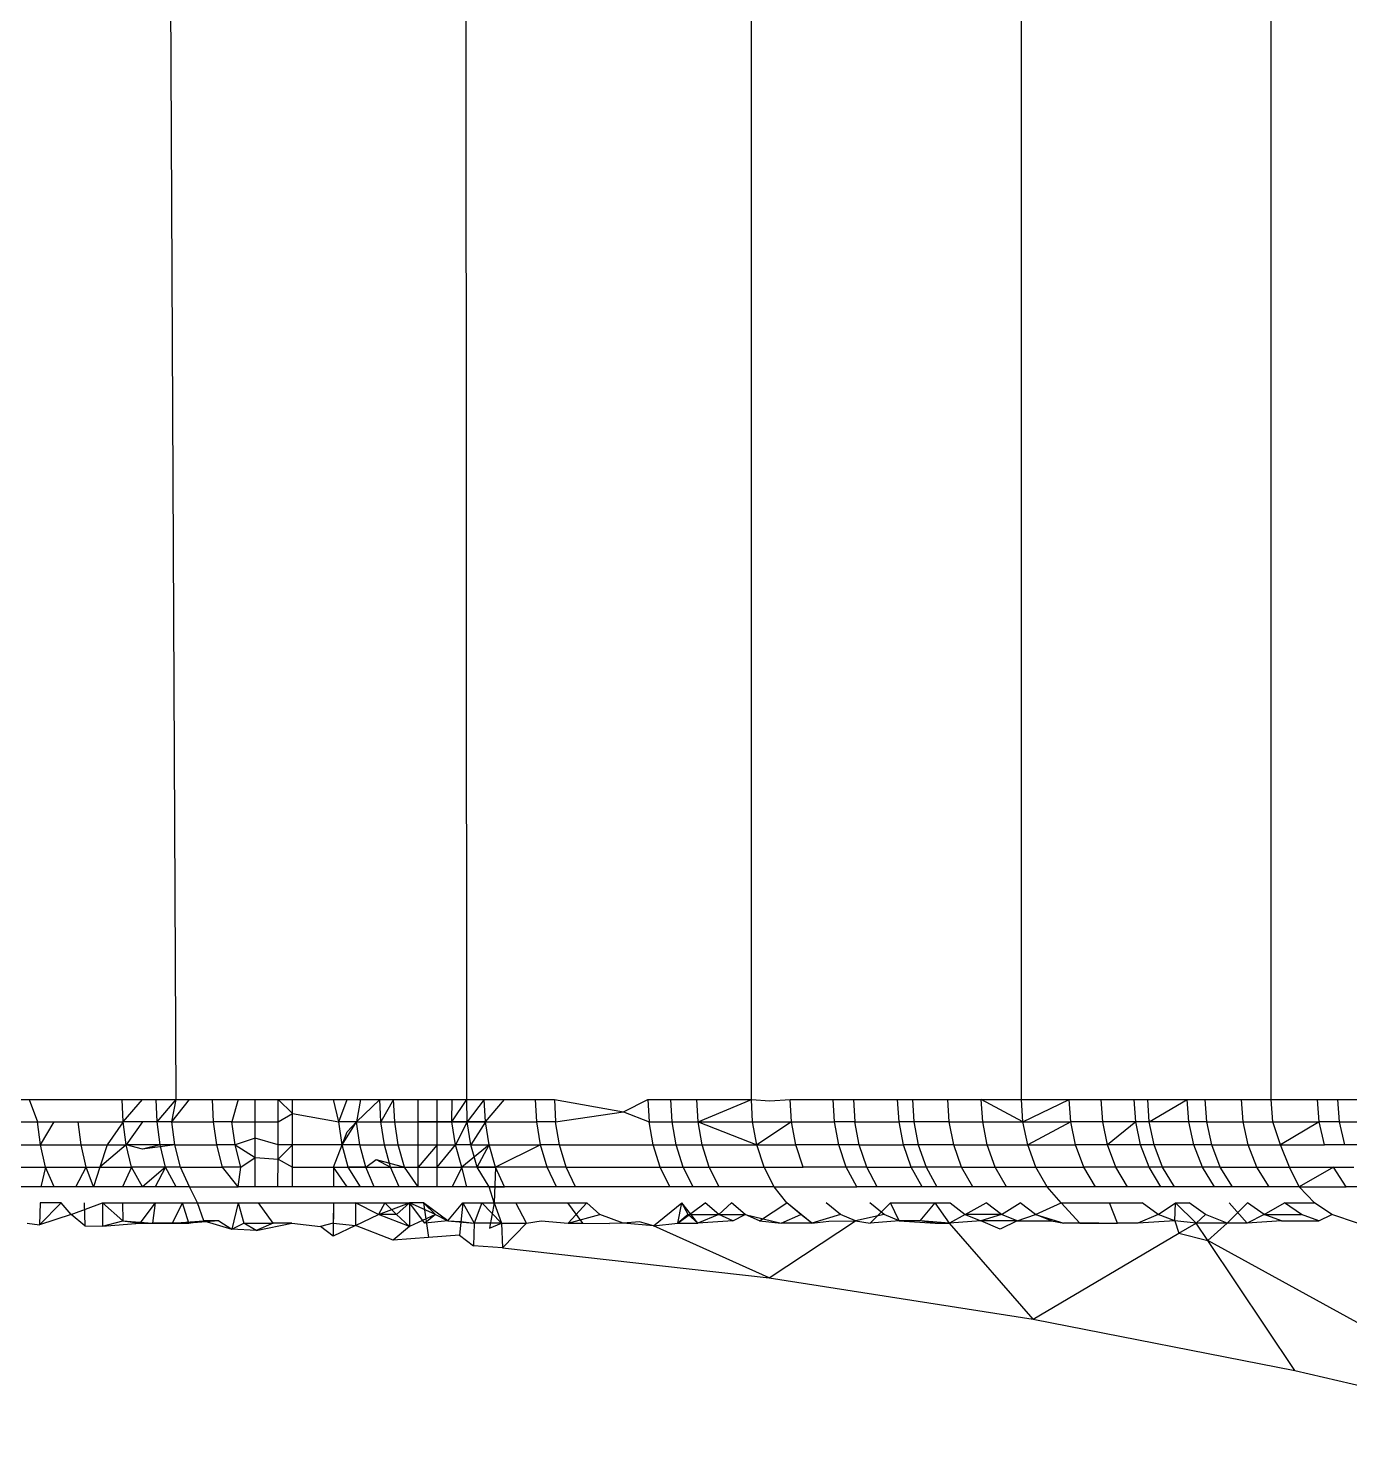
# Model space of a CAD drawing. Header units: millimetres. Extents: x 153 to 4750, y 92 to 3343.
# Drawn here: x 2856.168 to 2858.84, y 1086.195 to 1089.032 of the extents above; entities that cross this region are included whole.
import ezdxf

# ---------------------------------------------------------------- set-up
doc = ezdxf.new("R2010")
doc.units = ezdxf.units.MM

msp = doc.modelspace()

# ---------------------------------------------------------------- linework, layer by layer
for p, q in [((2856.4672, 1086.8656), (2856.4561, 1089.1156)), ((2857.055, 1086.8656), (2857.053, 1089.1156)), ((2857.6299, 1086.8656), (2857.6299, 1089.1156)), ((2858.1762, 1086.8656), (2858.1762, 1089.1156)), ((2858.6812, 1086.8656), (2858.6812, 1089.1156)), ((2856.1235, 1086.8656), (2856.1697, 1086.8656)), ((2856.1697, 1086.8656), (2856.1866, 1086.8201)), ((2856.1697, 1086.8656), (2856.3578, 1086.8656)), ((2856.3598, 1086.8201), (2856.3578, 1086.8656)), ((2856.3578, 1086.8656), (2856.3989, 1086.8656)), ((2856.3598, 1086.8201), (2856.3989, 1086.8656)), ((2856.3989, 1086.8656), (2856.4264, 1086.8656)), ((2856.3989, 1086.8656), (2856.4672, 1086.8656)), ((2856.4284, 1086.8201), (2856.4264, 1086.8656)), ((2856.4264, 1086.8656), (2856.4672, 1086.8656)), ((2856.4284, 1086.8201), (2856.4672, 1086.8656)), ((2856.4581, 1086.8201), (2856.4672, 1086.8656)), ((2856.4581, 1086.8201), (2856.494, 1086.8656)), ((2856.4672, 1086.8656), (2856.494, 1086.8656)), ((2856.494, 1086.8656), (2856.5405, 1086.8656)), ((2856.5426, 1086.8201), (2856.5405, 1086.8656)), ((2856.5405, 1086.8656), (2856.5925, 1086.8656)), ((2856.5925, 1086.8656), (2856.5796, 1086.8201)), ((2856.5925, 1086.8656), (2856.6266, 1086.8656)), ((2856.6266, 1086.8201), (2856.6266, 1086.8656)), ((2856.6266, 1086.8656), (2856.673, 1086.8656)), ((2856.673, 1086.8201), (2856.673, 1086.8656)), ((2856.673, 1086.8656), (2856.7025, 1086.8656)), ((2856.7025, 1086.8371), (2856.673, 1086.8656)), ((2856.7025, 1086.8371), (2856.7025, 1086.8656)), ((2856.7025, 1086.8656), (2856.7854, 1086.8656)), ((2856.796, 1086.8201), (2856.7854, 1086.8656)), ((2856.7854, 1086.8656), (2856.8396, 1086.8656)), ((2856.796, 1086.8201), (2856.8129, 1086.8656)), ((2856.8396, 1086.8656), (2856.8313, 1086.8201)), ((2856.8313, 1086.8201), (2856.8789, 1086.8656)), ((2856.8396, 1086.8656), (2856.9066, 1086.8656)), ((2856.8396, 1086.8656), (2856.8789, 1086.8656)), ((2856.8811, 1086.8201), (2856.8789, 1086.8656)), ((2856.8789, 1086.8656), (2856.9066, 1086.8656)), ((2856.9066, 1086.8656), (2856.8811, 1086.8201)), ((2856.9088, 1086.8201), (2856.9066, 1086.8656)), ((2856.9066, 1086.8656), (2856.9563, 1086.8656)), ((2856.9563, 1086.8201), (2856.9563, 1086.8656)), ((2856.9563, 1086.8656), (2856.9948, 1086.8656)), ((2856.9948, 1086.8201), (2856.9948, 1086.8656)), ((2856.9948, 1086.8656), (2857.0252, 1086.8656)), ((2856.9948, 1086.8656), (2857.055, 1086.8656)), ((2857.0244, 1086.8201), (2857.0252, 1086.8656)), ((2857.0244, 1086.8201), (2857.055, 1086.8656)), ((2857.0252, 1086.8656), (2857.055, 1086.8656)), ((2857.0553, 1086.8201), (2857.055, 1086.8656)), ((2857.055, 1086.8656), (2857.09, 1086.8656)), ((2857.09, 1086.8656), (2857.0553, 1086.8201)), ((2857.0924, 1086.8201), (2857.09, 1086.8656)), ((2857.09, 1086.8656), (2857.1311, 1086.8656)), ((2857.0924, 1086.8201), (2857.1311, 1086.8656)), ((2857.1311, 1086.8656), (2857.1937, 1086.8656)), ((2857.1961, 1086.8201), (2857.1937, 1086.8656)), ((2857.1937, 1086.8656), (2857.2317, 1086.8656)), ((2857.2317, 1086.8656), (2857.2342, 1086.8201)), ((2857.2317, 1086.8656), (2857.3712, 1086.8407)), ((2857.3712, 1086.8407), (2857.4208, 1086.8656)), ((2857.4208, 1086.8656), (2857.4233, 1086.8201)), ((2857.4208, 1086.8656), (2857.4674, 1086.8656)), ((2857.4699, 1086.8201), (2857.4674, 1086.8656)), ((2857.4674, 1086.8656), (2857.5197, 1086.8656)), ((2857.5223, 1086.8201), (2857.5197, 1086.8656)), ((2857.5197, 1086.8656), (2857.6299, 1086.8656)), ((2857.5223, 1086.8201), (2857.6299, 1086.8656)), ((2857.6325, 1086.8201), (2857.6299, 1086.8656)), ((2857.6299, 1086.8656), (2857.667, 1086.8625)), ((2857.667, 1086.8625), (2857.7086, 1086.8656)), ((2857.7114, 1086.8201), (2857.7086, 1086.8656)), ((2857.7086, 1086.8656), (2857.7951, 1086.8656)), ((2857.7978, 1086.8201), (2857.7951, 1086.8656)), ((2857.7951, 1086.8656), (2857.8363, 1086.8656)), ((2857.8363, 1086.8656), (2857.839, 1086.8201)), ((2857.8363, 1086.8656), (2857.9257, 1086.8656)), ((2857.9285, 1086.8201), (2857.9257, 1086.8656)), ((2857.9257, 1086.8656), (2857.9557, 1086.8656)), ((2857.9557, 1086.8656), (2857.9585, 1086.8201)), ((2857.9557, 1086.8656), (2858.0272, 1086.8656)), ((2858.03, 1086.8201), (2858.0272, 1086.8656)), ((2858.0272, 1086.8656), (2858.0948, 1086.8656)), ((2858.0977, 1086.8201), (2858.0948, 1086.8656)), ((2858.0948, 1086.8656), (2858.1762, 1086.8656)), ((2858.1791, 1086.8201), (2858.0948, 1086.8656)), ((2858.1791, 1086.8201), (2858.1762, 1086.8656)), ((2858.1762, 1086.8656), (2858.2727, 1086.8656)), ((2858.1791, 1086.8201), (2858.2727, 1086.8656)), ((2858.2757, 1086.8201), (2858.2727, 1086.8656)), ((2858.2727, 1086.8656), (2858.3374, 1086.8656)), ((2858.3405, 1086.8201), (2858.3374, 1086.8656)), ((2858.3374, 1086.8656), (2858.404, 1086.8656)), ((2858.4071, 1086.8201), (2858.404, 1086.8656)), ((2858.404, 1086.8656), (2858.4314, 1086.8656)), ((2858.4344, 1086.8201), (2858.4314, 1086.8656)), ((2858.4314, 1086.8656), (2858.5113, 1086.8656)), ((2858.4344, 1086.8201), (2858.5113, 1086.8656)), ((2858.5144, 1086.8201), (2858.5113, 1086.8656)), ((2858.5113, 1086.8656), (2858.5473, 1086.8656)), ((2858.5505, 1086.8201), (2858.5473, 1086.8656)), ((2858.5473, 1086.8656), (2858.621, 1086.8656)), ((2858.6242, 1086.8201), (2858.621, 1086.8656)), ((2858.621, 1086.8656), (2858.6812, 1086.8656)), ((2858.6844, 1086.8201), (2858.6812, 1086.8656)), ((2858.6812, 1086.8656), (2858.7748, 1086.8656)), ((2858.778, 1086.8201), (2858.7748, 1086.8656)), ((2858.7748, 1086.8656), (2858.8157, 1086.8656)), ((2858.819, 1086.8201), (2858.8157, 1086.8656)), ((2858.8157, 1086.8656), (2858.8622, 1086.8656)), ((2856.1341, 1086.8201), (2856.1866, 1086.8201)), ((2856.1926, 1086.7736), (2856.1866, 1086.8201)), ((2856.1866, 1086.8201), (2856.2202, 1086.8201)), ((2856.1926, 1086.7736), (2856.2202, 1086.8201)), ((2856.2202, 1086.8201), (2856.2687, 1086.8201)), ((2856.2747, 1086.7736), (2856.2687, 1086.8201)), ((2856.2687, 1086.8201), (2856.3598, 1086.8201)), ((2856.3598, 1086.8201), (2856.3276, 1086.7736)), ((2856.4284, 1086.8201), (2856.3598, 1086.8201)), ((2856.3659, 1086.7736), (2856.3598, 1086.8201)), ((2856.3989, 1086.8201), (2856.3598, 1086.8201)), ((2856.3989, 1086.8201), (2856.3659, 1086.7736)), ((2856.4284, 1086.8201), (2856.3989, 1086.8201)), ((2856.4581, 1086.8201), (2856.3989, 1086.8201)), ((2856.4348, 1086.7736), (2856.4284, 1086.8201)), ((2856.4581, 1086.8201), (2856.4284, 1086.8201)), ((2856.4645, 1086.7736), (2856.4581, 1086.8201)), ((2856.4581, 1086.8201), (2856.5426, 1086.8201)), ((2856.549, 1086.7736), (2856.5426, 1086.8201)), ((2856.5796, 1086.8201), (2856.5426, 1086.8201)), ((2856.5861, 1086.7736), (2856.5796, 1086.8201)), ((2856.5796, 1086.8201), (2856.6266, 1086.8201)), ((2856.6266, 1086.7484), (2856.6266, 1086.8201)), ((2856.6266, 1086.8201), (2856.673, 1086.8201)), ((2856.673, 1086.8201), (2856.7025, 1086.8371)), ((2856.673, 1086.7451), (2856.673, 1086.8201)), ((2856.7025, 1086.7736), (2856.7025, 1086.8371)), ((2856.7025, 1086.8371), (2856.796, 1086.8201)), ((2856.8029, 1086.7736), (2856.796, 1086.8201)), ((2856.8313, 1086.8201), (2856.796, 1086.8201)), ((2856.8029, 1086.7736), (2856.8313, 1086.8201)), ((2856.8129, 1086.8003), (2856.8313, 1086.8201)), ((2856.8383, 1086.7736), (2856.8313, 1086.8201)), ((2856.8313, 1086.8201), (2856.8811, 1086.8201)), ((2856.8882, 1086.7736), (2856.8811, 1086.8201)), ((2856.8811, 1086.8201), (2856.9088, 1086.8201)), ((2856.916, 1086.7736), (2856.9088, 1086.8201)), ((2856.9088, 1086.8201), (2856.9563, 1086.8201)), ((2856.9563, 1086.8201), (2856.9948, 1086.8201)), ((2856.9563, 1086.7736), (2856.9563, 1086.8201)), ((2857.0244, 1086.8201), (2856.9563, 1086.8201)), ((2856.9948, 1086.7736), (2856.9948, 1086.8201)), ((2856.9948, 1086.8201), (2857.0244, 1086.8201)), ((2856.9948, 1086.8201), (2857.0553, 1086.8201)), ((2857.0318, 1086.7736), (2857.0244, 1086.8201)), ((2857.0553, 1086.8201), (2857.0244, 1086.8201)), ((2857.0924, 1086.8201), (2857.0244, 1086.8201)), ((2857.0553, 1086.8201), (2857.0318, 1086.7736)), ((2857.0627, 1086.7736), (2857.0553, 1086.8201)), ((2857.0553, 1086.8201), (2857.0924, 1086.8201)), ((2857.0924, 1086.8201), (2857.0627, 1086.7736)), ((2857.0999, 1086.7736), (2857.0924, 1086.8201)), ((2857.0924, 1086.8201), (2857.1961, 1086.8201)), ((2857.2038, 1086.7736), (2857.1961, 1086.8201)), ((2857.2342, 1086.8201), (2857.1961, 1086.8201)), ((2857.2342, 1086.8201), (2857.3712, 1086.8407)), ((2857.2419, 1086.7736), (2857.2342, 1086.8201)), ((2857.3712, 1086.8407), (2857.4233, 1086.8201)), ((2857.4314, 1086.7736), (2857.4233, 1086.8201)), ((2857.4233, 1086.8201), (2857.4699, 1086.8201)), ((2857.4781, 1086.7736), (2857.4699, 1086.8201)), ((2857.4699, 1086.8201), (2857.5223, 1086.8201)), ((2857.5306, 1086.7736), (2857.5223, 1086.8201)), ((2857.5223, 1086.8201), (2857.6325, 1086.8201)), ((2857.5223, 1086.8201), (2857.641, 1086.7736)), ((2857.641, 1086.7736), (2857.6325, 1086.8201)), ((2857.6325, 1086.8201), (2857.7114, 1086.8201)), ((2857.7114, 1086.8201), (2857.641, 1086.7736)), ((2857.7199, 1086.7736), (2857.7114, 1086.8201)), ((2857.7114, 1086.8201), (2857.7978, 1086.8201)), ((2857.8066, 1086.7736), (2857.7978, 1086.8201)), ((2857.839, 1086.8201), (2857.7978, 1086.8201)), ((2857.8479, 1086.7736), (2857.839, 1086.8201)), ((2857.839, 1086.8201), (2857.9285, 1086.8201)), ((2857.9375, 1086.7736), (2857.9285, 1086.8201)), ((2857.9585, 1086.8201), (2857.9285, 1086.8201)), ((2857.9585, 1086.8201), (2857.9675, 1086.7736)), ((2858.03, 1086.8201), (2857.9585, 1086.8201)), ((2858.0391, 1086.7736), (2858.03, 1086.8201)), ((2858.03, 1086.8201), (2858.0977, 1086.8201)), ((2858.107, 1086.7736), (2858.0977, 1086.8201)), ((2858.0977, 1086.8201), (2858.1791, 1086.8201)), ((2858.1886, 1086.7736), (2858.1791, 1086.8201)), ((2858.1791, 1086.8201), (2858.2757, 1086.8201)), ((2858.2757, 1086.8201), (2858.1886, 1086.7736)), ((2858.2854, 1086.7736), (2858.2757, 1086.8201)), ((2858.3405, 1086.8201), (2858.2757, 1086.8201)), ((2858.3503, 1086.7736), (2858.3405, 1086.8201)), ((2858.4071, 1086.8201), (2858.3405, 1086.8201)), ((2858.4071, 1086.8201), (2858.3503, 1086.7736)), ((2858.4169, 1086.7736), (2858.4071, 1086.8201)), ((2858.4344, 1086.8201), (2858.4071, 1086.8201)), ((2858.4443, 1086.7736), (2858.4344, 1086.8201)), ((2858.5144, 1086.8201), (2858.4344, 1086.8201)), ((2858.5245, 1086.7736), (2858.5144, 1086.8201)), ((2858.5505, 1086.8201), (2858.5144, 1086.8201)), ((2858.5606, 1086.7736), (2858.5505, 1086.8201)), ((2858.5505, 1086.8201), (2858.6242, 1086.8201)), ((2858.6345, 1086.7736), (2858.6242, 1086.8201)), ((2858.6242, 1086.8201), (2858.6844, 1086.8201)), ((2858.7, 1086.7736), (2858.6844, 1086.8201)), ((2858.6844, 1086.8201), (2858.778, 1086.8201)), ((2858.778, 1086.8201), (2858.7, 1086.7736)), ((2858.7886, 1086.7736), (2858.778, 1086.8201)), ((2858.819, 1086.8201), (2858.778, 1086.8201)), ((2858.8296, 1086.7736), (2858.819, 1086.8201)), ((2858.819, 1086.8201), (2858.8655, 1086.8201)), ((2856.8029, 1086.7736), (2856.8129, 1086.8003)), ((2856.1341, 1086.7736), (2856.1926, 1086.7736)), ((2856.2028, 1086.7288), (2856.1926, 1086.7736)), ((2856.1926, 1086.7736), (2856.2747, 1086.7736)), ((2856.2851, 1086.7288), (2856.2747, 1086.7736)), ((2856.2747, 1086.7736), (2856.3276, 1086.7736)), ((2856.3276, 1086.7736), (2856.3129, 1086.7288)), ((2856.3659, 1086.7736), (2856.3129, 1086.7288)), ((2856.3276, 1086.7736), (2856.3659, 1086.7736)), ((2856.3767, 1086.7288), (2856.3659, 1086.7736)), ((2856.3989, 1086.7647), (2856.3659, 1086.7736)), ((2856.4348, 1086.7736), (2856.3659, 1086.7736)), ((2856.4348, 1086.7736), (2856.3989, 1086.7647)), ((2856.4645, 1086.7736), (2856.3989, 1086.7647)), ((2856.4457, 1086.7288), (2856.4348, 1086.7736)), ((2856.4645, 1086.7736), (2856.4348, 1086.7736)), ((2856.4756, 1086.7288), (2856.4645, 1086.7736)), ((2856.4645, 1086.7736), (2856.549, 1086.7736)), ((2856.5604, 1086.7288), (2856.549, 1086.7736)), ((2856.5861, 1086.7736), (2856.549, 1086.7736)), ((2856.6266, 1086.7872), (2856.5861, 1086.7736)), ((2856.5976, 1086.7288), (2856.5861, 1086.7736)), ((2856.5861, 1086.7736), (2856.6266, 1086.7484)), ((2856.673, 1086.7736), (2856.6266, 1086.7872)), ((2856.7025, 1086.7736), (2856.673, 1086.7736)), ((2856.673, 1086.7451), (2856.7025, 1086.7736)), ((2856.7025, 1086.7288), (2856.7025, 1086.7736)), ((2856.8029, 1086.7736), (2856.7025, 1086.7736)), ((2856.7854, 1086.7288), (2856.8029, 1086.7736)), ((2856.8151, 1086.7288), (2856.8029, 1086.7736)), ((2856.8383, 1086.7736), (2856.8029, 1086.7736)), ((2856.8506, 1086.7288), (2856.8383, 1086.7736)), ((2856.8383, 1086.7736), (2856.8882, 1086.7736)), ((2856.9006, 1086.7288), (2856.8882, 1086.7736)), ((2856.8882, 1086.7736), (2856.916, 1086.7736)), ((2856.9285, 1086.7288), (2856.916, 1086.7736)), ((2856.916, 1086.7736), (2856.9563, 1086.7736)), ((2856.9563, 1086.7736), (2856.9948, 1086.7736)), ((2856.9563, 1086.7288), (2856.9563, 1086.7736)), ((2856.9948, 1086.7736), (2856.9563, 1086.7288)), ((2856.9948, 1086.7736), (2857.0318, 1086.7736)), ((2856.9948, 1086.7288), (2856.9948, 1086.7736)), ((2856.9948, 1086.7288), (2857.0318, 1086.7736)), ((2857.0446, 1086.7288), (2857.0318, 1086.7736)), ((2857.0627, 1086.7736), (2857.0318, 1086.7736)), ((2857.0999, 1086.7736), (2857.0446, 1086.7288)), ((2857.0757, 1086.7288), (2857.0627, 1086.7736)), ((2857.0627, 1086.7736), (2857.0999, 1086.7736)), ((2857.0757, 1086.7288), (2857.0999, 1086.7736)), ((2857.1129, 1086.7288), (2857.0999, 1086.7736)), ((2857.0999, 1086.7736), (2857.2038, 1086.7736)), ((2857.2038, 1086.7736), (2857.1129, 1086.7288)), ((2857.2171, 1086.7288), (2857.2038, 1086.7736)), ((2857.2419, 1086.7736), (2857.2038, 1086.7736)), ((2857.2554, 1086.7288), (2857.2419, 1086.7736)), ((2857.2419, 1086.7736), (2857.4314, 1086.7736)), ((2857.4455, 1086.7288), (2857.4314, 1086.7736)), ((2857.4314, 1086.7736), (2857.4781, 1086.7736)), ((2857.4923, 1086.7288), (2857.4781, 1086.7736)), ((2857.4781, 1086.7736), (2857.5306, 1086.7736)), ((2857.5449, 1086.7288), (2857.5306, 1086.7736)), ((2857.5306, 1086.7736), (2857.641, 1086.7736)), ((2857.6557, 1086.7288), (2857.641, 1086.7736)), ((2857.641, 1086.7736), (2857.7199, 1086.7736)), ((2857.7349, 1086.7288), (2857.7199, 1086.7736)), ((2857.8066, 1086.7736), (2857.7199, 1086.7736)), ((2857.8218, 1086.7288), (2857.8066, 1086.7736)), ((2857.8479, 1086.7736), (2857.8066, 1086.7736)), ((2857.8632, 1086.7288), (2857.8479, 1086.7736)), ((2857.8479, 1086.7736), (2857.9375, 1086.7736)), ((2857.9531, 1086.7288), (2857.9375, 1086.7736)), ((2857.9675, 1086.7736), (2857.9375, 1086.7736)), ((2857.9675, 1086.7736), (2857.9832, 1086.7288)), ((2858.0391, 1086.7736), (2857.9675, 1086.7736)), ((2858.0551, 1086.7288), (2858.0391, 1086.7736)), ((2858.0391, 1086.7736), (2858.107, 1086.7736)), ((2858.1231, 1086.7288), (2858.107, 1086.7736)), ((2858.107, 1086.7736), (2858.1886, 1086.7736)), ((2858.2049, 1086.7288), (2858.1886, 1086.7736)), ((2858.1886, 1086.7736), (2858.2854, 1086.7736)), ((2858.302, 1086.7288), (2858.2854, 1086.7736)), ((2858.3503, 1086.7736), (2858.2854, 1086.7736)), ((2858.3671, 1086.7288), (2858.3503, 1086.7736)), ((2858.4169, 1086.7736), (2858.3503, 1086.7736)), ((2858.434, 1086.7288), (2858.4169, 1086.7736)), ((2858.4443, 1086.7736), (2858.4169, 1086.7736)), ((2858.4615, 1086.7288), (2858.4443, 1086.7736)), ((2858.5245, 1086.7736), (2858.4443, 1086.7736)), ((2858.5419, 1086.7288), (2858.5245, 1086.7736)), ((2858.5606, 1086.7736), (2858.5245, 1086.7736)), ((2858.5781, 1086.7288), (2858.5606, 1086.7736)), ((2858.5606, 1086.7736), (2858.6345, 1086.7736)), ((2858.6522, 1086.7288), (2858.6345, 1086.7736)), ((2858.6345, 1086.7736), (2858.7, 1086.7736)), ((2858.7179, 1086.7288), (2858.7, 1086.7736)), ((2858.7, 1086.7736), (2858.7886, 1086.7736)), ((2858.8296, 1086.7736), (2858.7886, 1086.7736)), ((2858.8762, 1086.7736), (2858.8296, 1086.7736)), ((2856.5976, 1086.7288), (2856.6266, 1086.7484)), ((2856.6267, 1086.6888), (2856.6266, 1086.7484)), ((2856.6266, 1086.7484), (2856.673, 1086.7451)), ((2856.6729, 1086.6888), (2856.673, 1086.7451)), ((2856.673, 1086.7451), (2856.7025, 1086.7288)), ((2856.8506, 1086.7288), (2856.8711, 1086.7438)), ((2856.8711, 1086.7438), (2856.9006, 1086.7288)), ((2856.8711, 1086.7438), (2856.9285, 1086.7288)), ((2856.1341, 1086.7288), (2856.2028, 1086.7288)), ((2856.2028, 1086.7288), (2856.1931, 1086.6888)), ((2856.2202, 1086.6888), (2856.2028, 1086.7288)), ((2856.2028, 1086.7288), (2856.2851, 1086.7288)), ((2856.2643, 1086.6888), (2856.2851, 1086.7288)), ((2856.2998, 1086.6888), (2856.2851, 1086.7288)), ((2856.2851, 1086.7288), (2856.3129, 1086.7288)), ((2856.3129, 1086.7288), (2856.2998, 1086.6888)), ((2856.3129, 1086.7288), (2856.3767, 1086.7288)), ((2856.3767, 1086.7288), (2856.3585, 1086.6888)), ((2856.3989, 1086.6888), (2856.3767, 1086.7288)), ((2856.4457, 1086.7288), (2856.3767, 1086.7288)), ((2856.4457, 1086.7288), (2856.3989, 1086.6888)), ((2856.4457, 1086.7288), (2856.4248, 1086.6888)), ((2856.4672, 1086.6888), (2856.4457, 1086.7288)), ((2856.4756, 1086.7288), (2856.4457, 1086.7288)), ((2856.494, 1086.6888), (2856.4756, 1086.7288)), ((2856.4756, 1086.7288), (2856.5604, 1086.7288)), ((2856.5925, 1086.6888), (2856.5604, 1086.7288)), ((2856.5976, 1086.7288), (2856.5604, 1086.7288)), ((2856.5925, 1086.6888), (2856.5976, 1086.7288)), ((2856.7025, 1086.6888), (2856.7025, 1086.7288)), ((2856.7025, 1086.7288), (2856.7854, 1086.7288)), ((2856.7854, 1086.7288), (2856.7854, 1086.6888)), ((2856.8129, 1086.6888), (2856.7854, 1086.7288)), ((2856.7854, 1086.7288), (2856.8151, 1086.7288)), ((2856.7854, 1086.7288), (2856.8506, 1086.7288)), ((2856.8396, 1086.6888), (2856.8151, 1086.7288)), ((2856.8506, 1086.7288), (2856.8151, 1086.7288)), ((2856.8676, 1086.6888), (2856.8506, 1086.7288)), ((2856.8506, 1086.7288), (2856.9006, 1086.7288)), ((2856.9179, 1086.6888), (2856.9006, 1086.7288)), ((2856.9006, 1086.7288), (2856.9285, 1086.7288)), ((2856.9563, 1086.6888), (2856.9285, 1086.7288)), ((2856.9285, 1086.7288), (2856.9563, 1086.7288)), ((2856.9563, 1086.6888), (2856.9563, 1086.7288)), ((2856.9563, 1086.7288), (2856.9948, 1086.7288)), ((2856.9948, 1086.7288), (2857.0446, 1086.7288)), ((2856.9948, 1086.6888), (2856.9948, 1086.7288)), ((2857.0446, 1086.7288), (2857.0252, 1086.6888)), ((2857.055, 1086.6888), (2857.0446, 1086.7288)), ((2857.0757, 1086.7288), (2857.0446, 1086.7288)), ((2857.1129, 1086.7288), (2857.0446, 1086.7288)), ((2857.1001, 1086.6888), (2857.0757, 1086.7288)), ((2857.0757, 1086.7288), (2857.1129, 1086.7288)), ((2857.1129, 1086.7288), (2857.1102, 1086.6564)), ((2857.1311, 1086.6888), (2857.1129, 1086.7288)), ((2857.2171, 1086.7288), (2857.1129, 1086.7288)), ((2857.2358, 1086.6888), (2857.2171, 1086.7288)), ((2857.2554, 1086.7288), (2857.2171, 1086.7288)), ((2857.2742, 1086.6888), (2857.2554, 1086.7288)), ((2857.2554, 1086.7288), (2857.4455, 1086.7288)), ((2857.4651, 1086.6888), (2857.4455, 1086.7288)), ((2857.4455, 1086.7288), (2857.4923, 1086.7288)), ((2857.5122, 1086.6888), (2857.4923, 1086.7288)), ((2857.4923, 1086.7288), (2857.5449, 1086.7288)), ((2857.565, 1086.6888), (2857.5449, 1086.7288)), ((2857.5449, 1086.7288), (2857.6557, 1086.7288)), ((2857.6762, 1086.6888), (2857.6557, 1086.7288)), ((2857.6557, 1086.7288), (2857.7349, 1086.7288)), ((2857.8218, 1086.7288), (2857.7349, 1086.7288)), ((2857.8431, 1086.6888), (2857.8218, 1086.7288)), ((2857.8632, 1086.7288), (2857.8218, 1086.7288)), ((2857.8846, 1086.6888), (2857.8632, 1086.7288)), ((2857.8632, 1086.7288), (2857.9531, 1086.7288)), ((2857.975, 1086.6888), (2857.9531, 1086.7288)), ((2857.9832, 1086.7288), (2857.9531, 1086.7288)), ((2857.9832, 1086.7288), (2858.0052, 1086.6888)), ((2858.0551, 1086.7288), (2857.9832, 1086.7288)), ((2858.0774, 1086.6888), (2858.0551, 1086.7288)), ((2858.0551, 1086.7288), (2858.1231, 1086.7288)), ((2858.1456, 1086.6888), (2858.1231, 1086.7288)), ((2858.1231, 1086.7288), (2858.2049, 1086.7288)), ((2858.2279, 1086.6888), (2858.2049, 1086.7288)), ((2858.2049, 1086.7288), (2858.302, 1086.7288)), ((2858.3254, 1086.6888), (2858.302, 1086.7288)), ((2858.3671, 1086.7288), (2858.302, 1086.7288)), ((2858.3907, 1086.6888), (2858.3671, 1086.7288)), ((2858.434, 1086.7288), (2858.3671, 1086.7288)), ((2858.4579, 1086.6888), (2858.434, 1086.7288)), ((2858.4615, 1086.7288), (2858.434, 1086.7288)), ((2858.4855, 1086.6888), (2858.4615, 1086.7288)), ((2858.5419, 1086.7288), (2858.4615, 1086.7288)), ((2858.5663, 1086.6888), (2858.5419, 1086.7288)), ((2858.5781, 1086.7288), (2858.5419, 1086.7288)), ((2858.6026, 1086.6888), (2858.5781, 1086.7288)), ((2858.5781, 1086.7288), (2858.6522, 1086.7288)), ((2858.6771, 1086.6888), (2858.6522, 1086.7288)), ((2858.6522, 1086.7288), (2858.7179, 1086.7288)), ((2858.7378, 1086.6888), (2858.7179, 1086.7288)), ((2858.7179, 1086.7288), (2858.8068, 1086.7288)), ((2858.8068, 1086.7288), (2858.7378, 1086.6888)), ((2858.8324, 1086.6888), (2858.8068, 1086.7288)), ((2858.8068, 1086.7288), (2858.8479, 1086.7288)), ((2856.1931, 1086.6888), (2856.1341, 1086.6888)), ((2856.2202, 1086.6888), (2856.1931, 1086.6888)), ((2856.2643, 1086.6888), (2856.2202, 1086.6888)), ((2856.2998, 1086.6888), (2856.2643, 1086.6888)), ((2856.3585, 1086.6888), (2856.2998, 1086.6888)), ((2856.3989, 1086.6888), (2856.3585, 1086.6888)), ((2856.4248, 1086.6888), (2856.3989, 1086.6888)), ((2856.4672, 1086.6888), (2856.3989, 1086.6888)), ((2856.4672, 1086.6888), (2856.4248, 1086.6888)), ((2856.494, 1086.6888), (2856.4248, 1086.6888)), ((2856.494, 1086.6888), (2856.4672, 1086.6888)), ((2856.5101, 1086.6564), (2856.494, 1086.6888)), ((2856.494, 1086.6888), (2856.5925, 1086.6888)), ((2856.6267, 1086.6888), (2856.5925, 1086.6888)), ((2856.6729, 1086.6888), (2856.6267, 1086.6888)), ((2856.7025, 1086.6888), (2856.6729, 1086.6888)), ((2856.7854, 1086.6888), (2856.7025, 1086.6888)), ((2856.8396, 1086.6888), (2856.7854, 1086.6888)), ((2856.8396, 1086.6888), (2856.8129, 1086.6888)), ((2856.8676, 1086.6888), (2856.8396, 1086.6888)), ((2856.9179, 1086.6888), (2856.8676, 1086.6888)), ((2856.9563, 1086.6888), (2856.9179, 1086.6888)), ((2856.9948, 1086.6888), (2856.9563, 1086.6888)), ((2857.055, 1086.6888), (2856.9948, 1086.6888)), ((2857.1001, 1086.6888), (2857.055, 1086.6888)), ((2857.1311, 1086.6888), (2857.055, 1086.6888)), ((2857.1102, 1086.6564), (2857.1001, 1086.6888)), ((2857.1001, 1086.6888), (2857.1311, 1086.6888)), ((2857.2358, 1086.6888), (2857.1311, 1086.6888)), ((2857.2742, 1086.6888), (2857.2358, 1086.6888)), ((2857.4651, 1086.6888), (2857.2742, 1086.6888)), ((2857.5122, 1086.6888), (2857.4651, 1086.6888)), ((2857.565, 1086.6888), (2857.5122, 1086.6888)), ((2857.6762, 1086.6888), (2857.565, 1086.6888)), ((2857.7015, 1086.6564), (2857.6762, 1086.6888)), ((2857.6762, 1086.6888), (2857.8431, 1086.6888)), ((2857.8846, 1086.6888), (2857.8431, 1086.6888)), ((2857.975, 1086.6888), (2857.8846, 1086.6888)), ((2858.0052, 1086.6888), (2857.975, 1086.6888)), ((2858.0774, 1086.6888), (2858.0052, 1086.6888)), ((2858.1456, 1086.6888), (2858.0774, 1086.6888)), ((2858.2279, 1086.6888), (2858.1456, 1086.6888)), ((2858.2561, 1086.6564), (2858.2279, 1086.6888)), ((2858.3254, 1086.6888), (2858.2279, 1086.6888)), ((2858.3907, 1086.6888), (2858.3254, 1086.6888)), ((2858.4579, 1086.6888), (2858.3907, 1086.6888)), ((2858.4855, 1086.6888), (2858.4579, 1086.6888)), ((2858.5663, 1086.6888), (2858.4855, 1086.6888)), ((2858.6026, 1086.6888), (2858.5663, 1086.6888)), ((2858.6771, 1086.6888), (2858.6026, 1086.6888)), ((2858.7378, 1086.6888), (2858.6771, 1086.6888)), ((2858.7687, 1086.6564), (2858.7378, 1086.6888)), ((2858.7378, 1086.6888), (2858.8324, 1086.6888)), ((2858.8736, 1086.6888), (2858.8324, 1086.6888)), ((2856.1921, 1086.6564), (2856.1909, 1086.6122)), ((2856.2347, 1086.6564), (2856.1909, 1086.6122)), ((2856.2347, 1086.6564), (2856.1921, 1086.6564)), ((2856.2544, 1086.6331), (2856.2347, 1086.6564)), ((2856.2544, 1086.6331), (2856.3179, 1086.6564)), ((2856.2813, 1086.6564), (2856.2825, 1086.61)), ((2856.3591, 1086.6198), (2856.3179, 1086.6564)), ((2856.3179, 1086.6564), (2856.3181, 1086.6092)), ((2856.3179, 1086.6564), (2856.3585, 1086.6564)), ((2856.3585, 1086.6564), (2856.3591, 1086.6198)), ((2856.3585, 1086.6564), (2856.4248, 1086.6564)), ((2856.4248, 1086.6564), (2856.3935, 1086.6156)), ((2856.4248, 1086.6564), (2856.4191, 1086.6156)), ((2856.4248, 1086.6564), (2856.4799, 1086.6564)), ((2856.4799, 1086.6564), (2856.4586, 1086.6156)), ((2856.4925, 1086.6156), (2856.4799, 1086.6564)), ((2856.4799, 1086.6564), (2856.5101, 1086.6564)), ((2856.5231, 1086.6198), (2856.5101, 1086.6564)), ((2856.5101, 1086.6564), (2856.5925, 1086.6564)), ((2856.5925, 1086.6564), (2856.5793, 1086.603)), ((2856.5925, 1086.6564), (2856.6041, 1086.6156)), ((2856.5925, 1086.6564), (2856.6333, 1086.6564)), ((2856.6628, 1086.6156), (2856.6333, 1086.6564)), ((2856.6333, 1086.6564), (2856.7854, 1086.6564)), ((2856.7854, 1086.6564), (2856.7843, 1086.5892)), ((2856.7854, 1086.6564), (2856.7845, 1086.6156)), ((2856.7854, 1086.6564), (2856.8294, 1086.6564)), ((2856.8294, 1086.6564), (2856.8294, 1086.6106)), ((2856.8762, 1086.6331), (2856.8294, 1086.6564)), ((2856.8294, 1086.6564), (2856.8887, 1086.6564)), ((2856.8887, 1086.6564), (2856.8762, 1086.6331)), ((2856.8762, 1086.6331), (2856.9388, 1086.6564)), ((2856.9123, 1086.6331), (2856.8887, 1086.6564)), ((2856.8887, 1086.6564), (2856.9388, 1086.6564)), ((2856.9388, 1086.6564), (2856.9123, 1086.6331)), ((2856.9388, 1086.6564), (2856.9388, 1086.6083)), ((2856.9674, 1086.6564), (2856.9388, 1086.6564)), ((2856.9914, 1086.6331), (2856.9388, 1086.6564)), ((2856.9697, 1086.6156), (2856.9388, 1086.6564)), ((2856.9914, 1086.6331), (2856.9674, 1086.6564)), ((2856.9674, 1086.6564), (2856.9772, 1086.5864)), ((2857.0164, 1086.6198), (2856.9674, 1086.6564)), ((2857.0164, 1086.6198), (2857.0467, 1086.6564)), ((2857.0467, 1086.6564), (2857.0398, 1086.5913)), ((2857.0467, 1086.6564), (2857.0694, 1086.6156)), ((2857.0467, 1086.6564), (2857.1102, 1086.6564)), ((2857.0847, 1086.6564), (2857.0694, 1086.6156)), ((2857.1246, 1086.6156), (2857.0847, 1086.6564)), ((2857.1102, 1086.6564), (2857.1005, 1086.6049)), ((2857.1102, 1086.6564), (2857.1246, 1086.6156)), ((2857.1102, 1086.6564), (2857.1536, 1086.6564)), ((2857.175, 1086.6156), (2857.1536, 1086.6564)), ((2857.1536, 1086.6564), (2857.2588, 1086.6564)), ((2857.2892, 1086.6156), (2857.2588, 1086.6564)), ((2857.2588, 1086.6564), (2857.2974, 1086.6564)), ((2857.2596, 1086.6156), (2857.2974, 1086.6564)), ((2857.3233, 1086.6331), (2857.2974, 1086.6564)), ((2857.432, 1086.6098), (2857.4893, 1086.6564)), ((2857.4812, 1086.6156), (2857.4893, 1086.6564)), ((2857.4812, 1086.6156), (2857.5366, 1086.6564)), ((2857.5217, 1086.6156), (2857.4893, 1086.6564)), ((2857.5019, 1086.6331), (2857.4893, 1086.6564)), ((2857.564, 1086.6331), (2857.5366, 1086.6564)), ((2857.564, 1086.6331), (2857.5897, 1086.6564)), ((2857.6174, 1086.6331), (2857.5897, 1086.6564)), ((2857.6462, 1086.6198), (2857.7015, 1086.6564)), ((2857.7299, 1086.6331), (2857.7015, 1086.6564)), ((2857.7525, 1086.6156), (2857.7015, 1086.6564)), ((2857.8103, 1086.6331), (2857.7815, 1086.6564)), ((2857.8986, 1086.6331), (2857.8692, 1086.6564)), ((2857.8704, 1086.6156), (2857.9111, 1086.6564)), ((2857.9291, 1086.6198), (2857.9111, 1086.6564)), ((2857.9111, 1086.6564), (2858.0018, 1086.6564)), ((2857.9714, 1086.6198), (2858.0018, 1086.6564)), ((2858.0305, 1086.6156), (2858.0018, 1086.6564)), ((2858.0018, 1086.6564), (2858.0322, 1086.6564)), ((2858.0322, 1086.6564), (2858.0625, 1086.6331)), ((2858.0625, 1086.6331), (2858.1048, 1086.6564)), ((2858.1355, 1086.6331), (2858.1048, 1086.6564)), ((2858.1355, 1086.6331), (2858.1734, 1086.6564)), ((2858.2045, 1086.6331), (2858.1734, 1086.6564)), ((2858.2045, 1086.6331), (2858.2561, 1086.6564)), ((2858.294, 1086.6156), (2858.2561, 1086.6564)), ((2858.2561, 1086.6564), (2858.3542, 1086.6564)), ((2858.3702, 1086.6156), (2858.3542, 1086.6564)), ((2858.3542, 1086.6564), (2858.4198, 1086.6564)), ((2858.4523, 1086.6331), (2858.4198, 1086.6564)), ((2858.4523, 1086.6331), (2858.4874, 1086.6564)), ((2858.4862, 1086.6198), (2858.4874, 1086.6564)), ((2858.5292, 1086.6156), (2858.4874, 1086.6564)), ((2858.4874, 1086.6564), (2858.5151, 1086.6564)), ((2858.5482, 1086.6331), (2858.5151, 1086.6564)), ((2858.592, 1086.6156), (2858.6329, 1086.6564)), ((2858.6322, 1086.6156), (2858.5963, 1086.6564)), ((2858.6667, 1086.6331), (2858.6329, 1086.6564)), ((2858.6667, 1086.6331), (2858.7077, 1086.6564)), ((2858.742, 1086.6331), (2858.7077, 1086.6564)), ((2858.7077, 1086.6564), (2858.7687, 1086.6564)), ((2858.8033, 1086.6331), (2858.7687, 1086.6564)), ((2856.2544, 1086.6331), (2856.1909, 1086.6122)), ((2856.2825, 1086.61), (2856.2544, 1086.6331)), ((2856.3181, 1086.6092), (2856.3591, 1086.6198)), ((2856.3591, 1086.6198), (2856.4191, 1086.6156)), ((2856.3591, 1086.6198), (2856.3935, 1086.6156)), ((2856.4586, 1086.6156), (2856.5231, 1086.6198)), ((2856.4925, 1086.6156), (2856.5231, 1086.6198)), ((2856.5536, 1086.6198), (2856.4925, 1086.6156)), ((2856.5536, 1086.6198), (2856.5231, 1086.6198)), ((2856.5231, 1086.6198), (2856.5793, 1086.603)), ((2856.5536, 1086.6198), (2856.5793, 1086.603)), ((2856.8294, 1086.6106), (2856.8762, 1086.6331)), ((2856.9388, 1086.6083), (2856.8762, 1086.6331)), ((2856.9123, 1086.6331), (2856.8762, 1086.6331)), ((2856.9123, 1086.6331), (2856.9388, 1086.6083)), ((2856.9914, 1086.6331), (2856.9388, 1086.6083)), ((2856.9914, 1086.6331), (2856.9697, 1086.6156)), ((2857.0164, 1086.6198), (2856.9697, 1086.6156)), ((2856.9914, 1086.6331), (2857.0164, 1086.6198)), ((2857.0164, 1086.6198), (2857.0427, 1086.6186)), ((2857.0164, 1086.6198), (2857.0694, 1086.6156)), ((2857.0427, 1086.6186), (2857.0694, 1086.6156)), ((2857.175, 1086.6156), (2857.2048, 1086.6198)), ((2857.2048, 1086.6198), (2857.2596, 1086.6156)), ((2857.2596, 1086.6156), (2857.3233, 1086.6331)), ((2857.3706, 1086.6156), (2857.3233, 1086.6331)), ((2857.5019, 1086.6331), (2857.4812, 1086.6156)), ((2857.5217, 1086.6156), (2857.5019, 1086.6331)), ((2857.5019, 1086.6331), (2857.564, 1086.6331)), ((2857.564, 1086.6331), (2857.5217, 1086.6156)), ((2857.5924, 1086.6198), (2857.5217, 1086.6156)), ((2857.5924, 1086.6198), (2857.564, 1086.6331)), ((2857.564, 1086.6331), (2857.6174, 1086.6331)), ((2857.5924, 1086.6198), (2857.6174, 1086.6331)), ((2857.6462, 1086.6198), (2857.6174, 1086.6331)), ((2857.6174, 1086.6331), (2857.6902, 1086.6156)), ((2857.6462, 1086.6198), (2857.6902, 1086.6156)), ((2857.6658, 1086.5045), (2857.8403, 1086.6198)), ((2857.6902, 1086.6156), (2857.7299, 1086.6331)), ((2857.7525, 1086.6156), (2857.7299, 1086.6331)), ((2857.8103, 1086.6331), (2857.7525, 1086.6156)), ((2857.7525, 1086.6156), (2857.7863, 1086.6194)), ((2857.7863, 1086.6194), (2857.8403, 1086.6198)), ((2857.8403, 1086.6198), (2857.8103, 1086.6331)), ((2857.8986, 1086.6331), (2857.8403, 1086.6198)), ((2857.8403, 1086.6198), (2857.8704, 1086.6156)), ((2857.9291, 1086.6198), (2857.8704, 1086.6156)), ((2857.9291, 1086.6198), (2857.8986, 1086.6331)), ((2857.9714, 1086.6198), (2857.9291, 1086.6198)), ((2857.9291, 1086.6198), (2858.0014, 1086.6156)), ((2858.0014, 1086.6156), (2857.9714, 1086.6198)), ((2858.0305, 1086.6156), (2857.9714, 1086.6198)), ((2858.0625, 1086.6331), (2858.0305, 1086.6156)), ((2858.094, 1086.6198), (2858.0305, 1086.6156)), ((2858.0625, 1086.6331), (2858.094, 1086.6198)), ((2858.1355, 1086.6331), (2858.0625, 1086.6331)), ((2858.1355, 1086.6331), (2858.094, 1086.6198)), ((2858.1327, 1086.603), (2858.094, 1086.6198)), ((2858.1675, 1086.6198), (2858.094, 1086.6198)), ((2858.1675, 1086.6198), (2858.1327, 1086.603)), ((2858.1675, 1086.6198), (2858.1355, 1086.6331)), ((2858.1675, 1086.6198), (2858.2045, 1086.6331)), ((2858.1675, 1086.6198), (2858.2369, 1086.6198)), ((2858.2369, 1086.6198), (2858.2045, 1086.6331)), ((2858.2045, 1086.6331), (2858.262, 1086.6156)), ((2858.2369, 1086.6198), (2858.262, 1086.6156)), ((2858.4523, 1086.6331), (2858.4115, 1086.6156)), ((2858.4862, 1086.6198), (2858.4115, 1086.6156)), ((2858.4862, 1086.6198), (2858.4523, 1086.6331)), ((2858.5292, 1086.6156), (2858.4862, 1086.6198)), ((2858.4862, 1086.6198), (2858.4943, 1086.595)), ((2858.5482, 1086.6331), (2858.5292, 1086.6156)), ((2858.592, 1086.6156), (2858.5482, 1086.6331)), ((2858.6667, 1086.6331), (2858.6322, 1086.6156)), ((2858.7018, 1086.6198), (2858.6322, 1086.6156)), ((2858.7018, 1086.6198), (2858.6667, 1086.6331)), ((2858.6667, 1086.6331), (2858.742, 1086.6331)), ((2858.7018, 1086.6198), (2858.7776, 1086.6198)), ((2858.7776, 1086.6198), (2858.742, 1086.6331)), ((2858.7776, 1086.6198), (2858.8033, 1086.6331)), ((2858.8557, 1086.6156), (2858.8033, 1086.6331)), ((2856.1655, 1086.6156), (2856.1909, 1086.6122)), ((2856.2825, 1086.61), (2856.3181, 1086.6092)), ((2856.3181, 1086.6092), (2856.3935, 1086.6156)), ((2856.3935, 1086.6156), (2856.4586, 1086.6156)), ((2856.3935, 1086.6156), (2856.4191, 1086.6156)), ((2856.4191, 1086.6156), (2856.4586, 1086.6156)), ((2856.4925, 1086.6156), (2856.4191, 1086.6156)), ((2856.4586, 1086.6156), (2856.4925, 1086.6156)), ((2856.5793, 1086.603), (2856.6041, 1086.6156)), ((2856.6285, 1086.6006), (2856.5793, 1086.603)), ((2856.6285, 1086.6006), (2856.6041, 1086.6156)), ((2856.6041, 1086.6156), (2856.6628, 1086.6156)), ((2856.6628, 1086.6156), (2856.6285, 1086.6006)), ((2856.6285, 1086.6006), (2856.7007, 1086.6156)), ((2856.7007, 1086.6156), (2856.6628, 1086.6156)), ((2856.7007, 1086.6156), (2856.7587, 1086.6088)), ((2856.7845, 1086.6156), (2856.7587, 1086.6088)), ((2856.7843, 1086.5892), (2856.7587, 1086.6088)), ((2856.7845, 1086.6156), (2856.7843, 1086.5892)), ((2856.8294, 1086.6106), (2856.7843, 1086.5892)), ((2856.7845, 1086.6156), (2856.8294, 1086.6106)), ((2856.9057, 1086.5808), (2856.8294, 1086.6106)), ((2856.9388, 1086.6083), (2856.9057, 1086.5808)), ((2857.0398, 1086.5913), (2856.9772, 1086.5864)), ((2857.0398, 1086.5913), (2857.0684, 1086.5695)), ((2857.0694, 1086.6156), (2857.0684, 1086.5695)), ((2857.1246, 1086.6156), (2857.0694, 1086.6156)), ((2857.1005, 1086.6049), (2857.1246, 1086.6156)), ((2857.1246, 1086.6156), (2857.175, 1086.6156)), ((2857.1246, 1086.6156), (2857.127, 1086.5654)), ((2857.127, 1086.5654), (2857.175, 1086.6156)), ((2857.2596, 1086.6156), (2857.2892, 1086.6156)), ((2857.2892, 1086.6156), (2857.3428, 1086.6145)), ((2857.3706, 1086.6156), (2857.3428, 1086.6145)), ((2857.404, 1086.6178), (2857.3706, 1086.6156)), ((2857.432, 1086.6098), (2857.3706, 1086.6156)), ((2857.432, 1086.6098), (2857.404, 1086.6178)), ((2857.432, 1086.6098), (2857.4812, 1086.6156)), ((2857.6658, 1086.5045), (2857.432, 1086.6098)), ((2857.4812, 1086.6156), (2857.5217, 1086.6156)), ((2857.7525, 1086.6156), (2857.6902, 1086.6156)), ((2858.0014, 1086.6156), (2858.0305, 1086.6156)), ((2858.2, 1086.4214), (2858.0305, 1086.6156)), ((2858.2, 1086.4214), (2858.4943, 1086.595)), ((2858.294, 1086.6156), (2858.262, 1086.6156)), ((2858.3324, 1086.6156), (2858.262, 1086.6156)), ((2858.294, 1086.6156), (2858.3324, 1086.6156)), ((2858.3324, 1086.6156), (2858.3702, 1086.6156)), ((2858.4115, 1086.6156), (2858.3702, 1086.6156)), ((2858.4943, 1086.595), (2858.5292, 1086.6156)), ((2858.4943, 1086.595), (2858.5526, 1086.5806)), ((2858.592, 1086.6156), (2858.5292, 1086.6156)), ((2858.5526, 1086.5806), (2858.5292, 1086.6156)), ((2858.592, 1086.6156), (2858.5526, 1086.5806)), ((2858.6322, 1086.6156), (2858.592, 1086.6156)), ((2856.9772, 1086.5864), (2856.9057, 1086.5808)), ((2857.127, 1086.5654), (2857.0684, 1086.5695)), ((2857.127, 1086.5654), (2857.6658, 1086.5045)), ((2858.7286, 1086.3176), (2858.5526, 1086.5806)), ((2859.2527, 1086.1951), (2858.5526, 1086.5806)), ((2857.6658, 1086.5045), (2858.2, 1086.4214)), ((2858.2, 1086.4214), (2858.7286, 1086.3176)), ((2858.7286, 1086.3176), (2859.2527, 1086.1951))]:
    msp.add_line(p, q)

doc.saveas('drawing.dxf')
